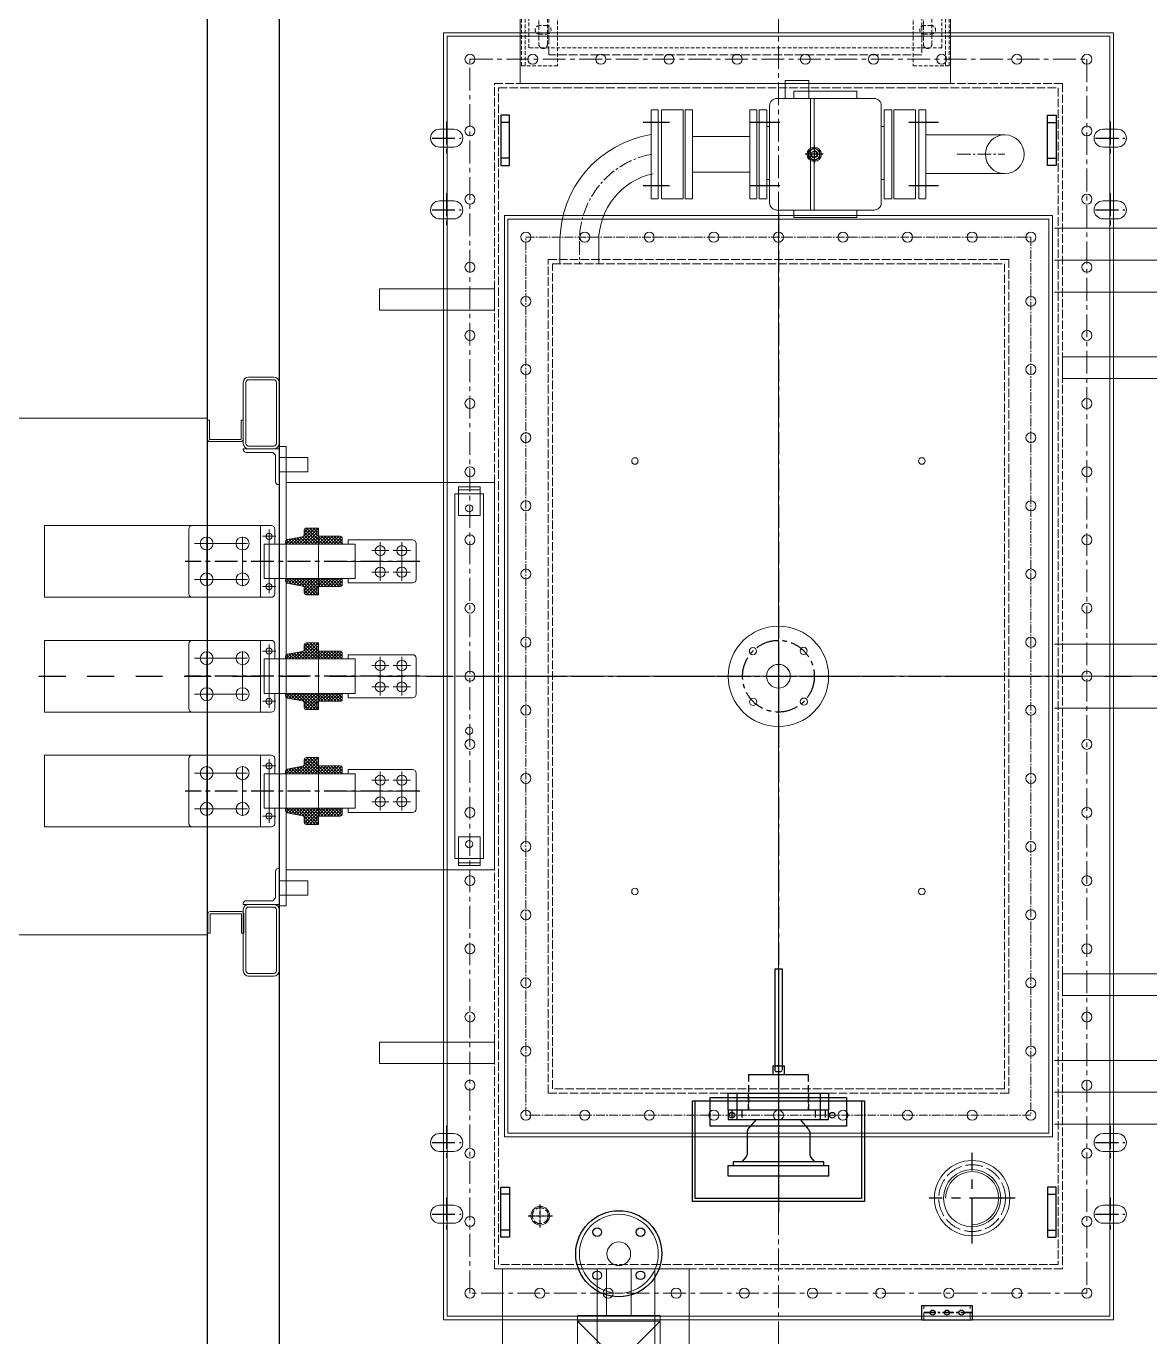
# Model space of a CAD drawing. Header units: millimetres. Extents: x 55614 to 110757, y -66981 to -47484.
# Drawn here: x 64874 to 66440, y -61032 to -59205 of the extents above; entities that cross this region are included whole.
import ezdxf

# ---------------------------------------------------------------- set-up
doc = ezdxf.new("R2010")
doc.units = ezdxf.units.MM
for name, pattern in [('1', [7.5, 5, -2.5]), ('ACAD_ISO02W100', [15, 12, -3]), ('CENTER', [50.8, 31.75, -6.35, 6.35, -6.35]), ('CENTER2', [28.574999, 19.049999, -3.175, 3.175, -3.175]), ('CENTER8', [6.35, 3.96875, -0.79375, 0.79375, -0.79375]), ('DASHED', [0.75, 0.5, -0.25]), ('F', [0.75, 0.5, -0.25]), ('GEN3A', [3.1, 2.5, -0.6]), ('HIDDEN', [9.525, 6.35, -3.175]), ('JIS_02_0.7', [1.35, 0.75, -0.6]), ('点画线', [18, 12, -2, 2, -2])]:
    doc.linetypes.add(name, pattern=pattern)
doc.layers.get('0').update_dxf_attribs({"lineweight": 15})
for name, color, linetype in [('00', 7, 'Continuous'), ('01', 7, 'Continuous'), ('02', 1, 'Continuous'), ('1', 2, 'Continuous'), ('11', 3, 'Continuous'), ('2', 4, 'CENTER'), ('3中心线层', 1, 'CENTER8'), ('CEN', 1, 'CENTER'), ('INTE_CENTER', 1, 'CENTER'), ('INTE_DASHED', 5, 'DASHED')]:
    doc.layers.add(name, color=color, linetype=linetype)
for name, color, linetype, lineweight in [('3A', 6, 'GEN3A', 18), ('3中心线', 1, 'CENTER', 20), ('DAS', 3, 'ACAD_ISO02W100', 18), ('DIM', 5, 'Continuous', 18), ('THICK', 7, 'Continuous', 0), ('中心线', 1, 'CENTER2', 18), ('中心线层', 1, '点画线', 18), ('粗实线', 7, 'Continuous', 30), ('粗点画线', 140, 'CENTER', 35), ('细虚线', 2, 'HIDDEN', 18)]:
    doc.layers.add(name, color=color, linetype=linetype, lineweight=lineweight)
doc.styles.add('仿宋', font='仿宋_GB2312.ttf', dxfattribs={"width": 0.8})
doc.dimstyles.new('12倍', dxfattribs={"dimscale": 21, "dimtxt": 3.5, "dimasz": 2.5, "dimexe": 1.5, "dimexo": 0, "dimgap": 1, "dimtad": 1, "dimtoh": 1, "dimdsep": 46, "dimtxsty": '仿宋', "dimcen": 2.5, "dimdle": 5, "dimclrd": 4, "dimclre": 4, "dimclrt": 3, "dimadec": 0, "dimazin": 0, "dimtfac": 1, "dimtmove": 0, "dimatfit": 3, "dimfxl": 1, "dimtolj": 1, "dimarcsym": 0})

# ---------------------------------------------------------------- blocks, each defined once
blk = doc.blocks.new('A$C3FFE6036')
for p, q in [((-4.6, 8), (-9.2, 0)), ((-9.2, 0), (-4.6, -8)), ((4.6, 8), (-4.6, 8)), ((9.2, 0), (4.6, 8)), ((4.6, -8), (9.2, 0)), ((-4.6, -8), (4.6, -8))]:
    blk.add_line(p, q)
for radius in [7.6, 4]:
    blk.add_circle((0, 0), radius)
at = {"layer": 'CEN'}
for p, q in [((-12.6, 0), (12.6, 0)), ((0, 12.6), (0, -12.6))]:
    blk.add_line(p, q, dxfattribs=at)
at = {"layer": 'DIM'}
blk.add_arc((0, 0), 5, 270, 180, dxfattribs=at)
blk = doc.blocks.new('A$C6BCB0FC9')
h = blk.add_hatch()
h.set_pattern_fill('ANSI37', color=21, angle=90)
h.set_pattern_definition([(135, (350.2675, -1100.8186), (-2.245064, -2.245064), []), (225, (350.2675, -1100.8186), (2.245064, -2.245064), [])])
h.paths.add_polyline_path([(88, 184), (88, 192, 0.414214), (85, 195), (58, 195), (56, 195), (53.8, 195), (53.8, 196, -0.182676), (53, 198), (53, 200.5, -0.414214), (54.5, 202, 0.414214), (55, 202.5), (55, 206.5), (38, 206.5, 0.414214), (35, 203.5), (35, 197.5, -0.359601), (32.6, 194.5), (11.4, 190.5, 0.359601), (9, 187.5), (9, 184)])
h.paths.add_polyline_path([(9, 136), (9, 132.5, 0.359601), (11.4, 129.5), (32.6, 125.5, -0.359601), (35, 122.5), (35, 116.5, 0.414214), (38, 113.5), (55, 113.5), (55, 117.5, 0.414214), (54.5, 118, -0.414214), (53, 119.5), (53, 122, -0.182676), (53.8, 124), (53.8, 125), (61.8, 125), (85, 125, 0.414214), (88, 128), (88, 136)])
h = blk.add_hatch()
h.set_pattern_fill('ANSI37', color=21, angle=90)
h.set_pattern_definition([(135, (350.2675, -1260.8186), (-2.245064, -2.245064), []), (225, (350.2675, -1260.8186), (2.245064, -2.245064), [])])
h.paths.add_polyline_path([(88, 24), (88, 32, 0.414214), (85, 35), (58, 35), (56, 35), (53.8, 35), (53.8, 36, -0.182676), (53, 38), (53, 40.5, -0.414214), (54.5, 42, 0.414214), (55, 42.5), (55, 46.5), (38, 46.5, 0.414214), (35, 43.5), (35, 37.5, -0.359601), (32.6, 34.5), (11.4, 30.5, 0.359601), (9, 27.5), (9, 24)])
h.paths.add_polyline_path([(9, -24), (9, -27.5, 0.359601), (11.4, -30.5), (32.6, -34.5, -0.359601), (35, -37.5), (35, -43.5, 0.414214), (38, -46.5), (55, -46.5), (55, -42.5, 0.414214), (54.5, -42, -0.414214), (53, -40.5), (53, -38, -0.182676), (53.8, -36), (53.8, -35), (61.8, -35), (85, -35, 0.414214), (88, -32), (88, -24)])
h = blk.add_hatch()
h.set_pattern_fill('ANSI37', color=21, angle=90)
h.set_pattern_definition([(135, (350.2675, -1420.8186), (-2.245064, -2.245064), []), (225, (350.2675, -1420.8186), (2.245064, -2.245064), [])])
h.paths.add_polyline_path([(88, -136), (88, -128, 0.414214), (85, -125), (58, -125), (56, -125), (53.8, -125), (53.8, -124, -0.182676), (53, -122), (53, -119.5, -0.414214), (54.5, -118, 0.414214), (55, -117.5), (55, -113.5), (38, -113.5, 0.414214), (35, -116.5), (35, -122.5, -0.359601), (32.6, -125.5), (11.4, -129.5, 0.359601), (9, -132.5), (9, -136)])
h.paths.add_polyline_path([(9, -184), (9, -187.5, 0.359601), (11.4, -190.5), (32.6, -194.5, -0.359601), (35, -197.5), (35, -203.5, 0.414214), (38, -206.5), (55, -206.5), (55, -202.5, 0.414214), (54.5, -202, -0.414214), (53, -200.5), (53, -198, -0.182676), (53.8, -196), (53.8, -195), (61.8, -195), (85, -195, 0.414214), (88, -192), (88, -184)])
at = {"color": 21}
for p, q in [((229, -897), (229, 897)), ((229, 897), (1163, 897)), ((1163, 897), (1163, -897)), ((234, -892), (234, 892)), ((234, 892), (1158, 892)), ((1158, 892), (1158, -892)), ((740.9, 649.7), (740.9, 805.3)), ((745.9, 649.7), (745.9, 805.3)), ((223.5, 762.5), (243.5, 762.5)), ((576, 702.5), (576, 752.5)), ((576, 752.5), (656, 752.5)), ((656, 752.5), (656, 702.5)), ((901.5, 754.5), (1011.5, 754.5)), ((1148.5, 762.5), (1168.5, 762.5)), ((243.5, 737.5), (223.5, 737.5)), ((1168.5, 737.5), (1148.5, 737.5)), ((656, 702.5), (576, 702.5)), ((901.5, 700.5), (1011.5, 700.5)), ((223.5, 662.5), (243.5, 662.5)), ((1148.5, 662.5), (1168.5, 662.5)), ((314, -642), (314, 642)), ((314, 642), (1078, 642)), ((1078, 642), (1078, -642)), ((243.5, 637.5), (223.5, 637.5)), ((319, -637), (319, 637)), ((319, 637), (1073, 637)), ((1073, 637), (1073, -637)), ((1081, 624.5), (1901, 624.5)), ((1168.5, 637.5), (1148.5, 637.5)), ((391.5, 606.2), (391.5, 575)), ((445.5, 606.2), (445.5, 575)), ((1901, 580), (1081, 580)), ((300, 540), (140, 540)), ((140, 540), (140, 510)), ((300, 510), (300, 540)), ((1081, 535.5), (1901, 535.5)), ((140, 510), (300, 510)), ((1092, 415), (1092, 445)), ((1092, 445), (1252, 445)), ((1252, 415), (1092, 415)), ((40, 305), (0, 305)), ((0, 305), (0, 285)), ((40, 285), (40, 305)), ((0, 285), (40, 285)), ((250, 264), (250, 224)), ((280, 264), (250, 264)), ((250, 260), (280, 260)), ((280, 224), (280, 264)), ((245, -254), (245, 254)), ((245, 254), (285, 254)), ((285, 254), (285, -254)), ((250, 224), (280, 224)), ((-126, 115), (-126, 205)), ((-126, 115), (-126, 205)), ((-11, 210), (-121, 210)), ((-11, 210), (-121, 210)), ((-14, 115.8), (-14, 204.3)), ((-6, 184), (-6, 205)), ((-6, 184), (-6, 205)), ((35, 197.5), (35, 203.5)), ((35, 197.5), (35, 203.5)), ((55, 206.5), (38, 206.5)), ((55, 206.5), (38, 206.5)), ((55, 205), (55, 206.5)), ((55, 202.5), (55, 206.5)), ((55, 113.5), (55, 206.5)), ((-44, 185), (-118, 185)), ((-101, 125.5), (-101, 194.5)), ((-51, 125.5), (-51, 194.5)), ((-4.8, 195), (-23.2, 195)), ((106, 184), (-21, 184)), ((-21, 136), (-21, 184)), ((106, 184), (-21, 184)), ((-21, 136), (-21, 184)), ((9, 184), (9, 187.5)), ((9, 184), (9, 187.5)), ((11.4, 190.5), (32.6, 194.5)), ((11.4, 190.5), (32.6, 194.5)), ((22, 184), (47, 184)), ((53, 198), (53, 200.5)), ((53.8, 195), (61.8, 195)), ((85, 195), (56, 195)), ((85, 195), (58, 195)), ((88, 184), (88, 192)), ((88, 184), (88, 192)), ((96, 184), (96, 190)), ((186, 190), (96, 190)), ((106, 136), (106, 184)), ((106, 136), (106, 184)), ((106, 136), (106, 184)), ((141, 163), (141, 187)), ((171, 163), (171, 187)), ((191, 135), (191, 185)), ((153, 175), (129, 175)), ((141, 148), (141, 172)), ((183, 175), (159, 175)), ((171, 148), (171, 172)), ((171, 160), (84.9, 160)), ((141, 133), (141, 157)), ((171, 133), (171, 157)), ((-44, 135), (-118, 135)), ((106, 136), (-21, 136)), ((106, 136), (-21, 136)), ((-6, 115), (-6, 136)), ((-6, 115), (-6, 136)), ((9, 136), (9, 132.5)), ((9, 136), (9, 132.5)), ((11.4, 129.5), (32.6, 125.5)), ((11.4, 129.5), (32.6, 125.5)), ((22, 136), (47, 136)), ((88, 136), (88, 128)), ((88, 136), (88, 128)), ((96, 136), (96, 130)), ((186, 130), (96, 130)), ((153, 145), (129, 145)), ((183, 145), (159, 145)), ((-11, 110), (-121, 110)), ((-11, 110), (-121, 110)), ((-4.8, 125), (-23.2, 125)), ((35, 116.5), (35, 122.5)), ((35, 122.5), (35, 116.5)), ((55, 113.5), (38, 113.5)), ((53, 122), (53, 119.5)), ((53.8, 125), (61.8, 125)), ((55, 117.5), (55, 113.5)), ((85, 125), (55.8, 125)), ((85, 125), (56, 125)), ((-126, -45), (-126, 45)), ((-126, -45), (-126, 45)), ((-11, 50), (-121, 50)), ((-11, 50), (-121, 50)), ((-14, -44.2), (-14, 44.3)), ((-6, 24), (-6, 45)), ((-6, 24), (-6, 45)), ((35, 37.5), (35, 43.5)), ((35, 37.5), (35, 43.5)), ((55, 46.5), (38, 46.5)), ((55, 46.5), (38, 46.5)), ((53, 38), (53, 40.5)), ((55, 45), (55, 46.5)), ((55, 42.5), (55, 46.5)), ((55, -46.5), (55, 46.5)), ((1081, 44.5), (1901, 44.5)), ((-44, 25), (-118, 25)), ((-101, -34.5), (-101, 34.5)), ((-51, -34.5), (-51, 34.5)), ((-4.8, 35), (-23.2, 35)), ((106, 24), (-21, 24)), ((-21, -24), (-21, 24)), ((106, 24), (-21, 24)), ((-21, -24), (-21, 24)), ((9, 24), (9, 27.5)), ((9, 24), (9, 27.5)), ((11.4, 30.5), (32.6, 34.5)), ((11.4, 30.5), (32.6, 34.5)), ((22, 24), (47, 24)), ((53.8, 35), (61.8, 35)), ((85, 35), (56, 35)), ((85, 35), (58, 35)), ((88, 24), (88, 32)), ((88, 24), (88, 32)), ((96, 24), (96, 30)), ((186, 30), (96, 30)), ((106, -24), (106, 24)), ((106, -24), (106, 24)), ((106, -24), (106, 24)), ((141, 3), (141, 27)), ((171, 3), (171, 27)), ((191, -25), (191, 25)), ((171, 0), (84.9, 0)), ((153, 15), (129, 15)), ((141, -12), (141, 12)), ((183, 15), (159, 15)), ((171, -12), (171, 12)), ((153, -15), (129, -15)), ((141, -27), (141, -3)), ((183, -15), (159, -15)), ((171, -27), (171, -3)), ((1901, 0), (1081, 0)), ((-44, -25), (-118, -25)), ((-4.8, -35), (-23.2, -35)), ((106, -24), (-21, -24)), ((106, -24), (-21, -24)), ((-6, -45), (-6, -24)), ((-6, -45), (-6, -24)), ((9, -24), (9, -27.5)), ((9, -24), (9, -27.5)), ((11.4, -30.5), (32.6, -34.5)), ((11.4, -30.5), (32.6, -34.5)), ((22, -24), (47, -24)), ((53.8, -35), (61.8, -35)), ((85, -35), (55.8, -35)), ((85, -35), (56, -35)), ((88, -24), (88, -32)), ((88, -24), (88, -32)), ((96, -24), (96, -30)), ((186, -30), (96, -30)), ((-11, -50), (-121, -50)), ((-11, -50), (-121, -50)), ((35, -43.5), (35, -37.5)), ((35, -37.5), (35, -43.5)), ((55, -46.5), (38, -46.5)), ((53, -38), (53, -40.5)), ((55, -42.5), (55, -46.5)), ((1081, -44.5), (1901, -44.5)), ((-126, -205), (-126, -115)), ((-126, -205), (-126, -115)), ((-11, -110), (-121, -110)), ((-11, -110), (-121, -110)), ((-101, -194.5), (-101, -125.5)), ((-51, -194.5), (-51, -125.5)), ((-4.8, -125), (-23.2, -125)), ((-14, -204.2), (-14, -115.7)), ((-6, -136), (-6, -115)), ((-6, -136), (-6, -115)), ((11.4, -129.5), (32.6, -125.5)), ((11.4, -129.5), (32.6, -125.5)), ((35, -122.5), (35, -116.5)), ((35, -122.5), (35, -116.5)), ((55, -113.5), (38, -113.5)), ((55, -113.5), (38, -113.5)), ((53, -122), (53, -119.5)), ((53.8, -125), (61.8, -125)), ((55, -115), (55, -113.5)), ((55, -117.5), (55, -113.5)), ((55, -206.5), (55, -113.5)), ((85, -125), (56, -125)), ((85, -125), (58, -125)), ((-44, -135), (-118, -135)), ((106, -136), (-21, -136)), ((-21, -184), (-21, -136)), ((106, -136), (-21, -136)), ((-21, -184), (-21, -136)), ((9, -136), (9, -132.5)), ((9, -136), (9, -132.5)), ((22, -136), (47, -136)), ((88, -136), (88, -128)), ((88, -136), (88, -128)), ((96, -136), (96, -130)), ((186, -130), (96, -130)), ((106, -184), (106, -136)), ((106, -184), (106, -136)), ((106, -184), (106, -136)), ((153, -145), (129, -145)), ((141, -157), (141, -133)), ((183, -145), (159, -145)), ((171, -157), (171, -133)), ((191, -185), (191, -135)), ((171, -160), (84.9, -160)), ((141, -172), (141, -148)), ((141, -187), (141, -163)), ((171, -172), (171, -148)), ((171, -187), (171, -163)), ((153, -175), (129, -175)), ((183, -175), (159, -175)), ((-44, -185), (-118, -185)), ((-4.8, -195), (-23.2, -195)), ((106, -184), (-21, -184)), ((106, -184), (-21, -184)), ((-6, -205), (-6, -184)), ((-6, -205), (-6, -184)), ((9, -184), (9, -187.5)), ((9, -184), (9, -187.5)), ((11.4, -190.5), (32.6, -194.5)), ((11.4, -190.5), (32.6, -194.5)), ((22, -184), (47, -184)), ((35, -203.5), (35, -197.5)), ((35, -197.5), (35, -203.5)), ((53, -198), (53, -200.5)), ((53.8, -195), (61.8, -195)), ((85, -195), (55.8, -195)), ((85, -195), (56, -195)), ((88, -184), (88, -192)), ((88, -184), (88, -192)), ((96, -184), (96, -190)), ((186, -190), (96, -190)), ((-11, -210), (-121, -210)), ((-11, -210), (-121, -210)), ((55, -206.5), (38, -206.5)), ((55, -202.5), (55, -206.5)), ((250, -264), (250, -224)), ((250, -224), (280, -224)), ((280, -224), (280, -264)), ((285, -254), (245, -254)), ((250, -260), (280, -260)), ((280, -264), (250, -264)), ((0, -285), (40, -285)), ((0, -305), (0, -285)), ((40, -285), (40, -305)), ((40, -305), (0, -305)), ((1092, -415), (1092, -445)), ((1252, -415), (1092, -415)), ((1092, -445), (1252, -445)), ((140, -540), (140, -510)), ((140, -510), (300, -510)), ((300, -510), (300, -540)), ((300, -540), (140, -540)), ((1081, -535.5), (1901, -535.5)), ((1901, -580), (1081, -580)), ((223.5, -637.5), (243.5, -637.5)), ((1073, -637), (319, -637)), ((1081, -624.5), (1901, -624.5)), ((1148.5, -637.5), (1168.5, -637.5)), ((1078, -642), (314, -642)), ((243.5, -662.5), (223.5, -662.5)), ((1168.5, -662.5), (1148.5, -662.5)), ((223.5, -737.5), (243.5, -737.5)), ((1148.5, -737.5), (1168.5, -737.5)), ((243.5, -762.5), (223.5, -762.5)), ((1168.5, -762.5), (1148.5, -762.5)), ((311.5, -1036), (311.5, -826)), ((311.5, -826), (571.5, -826)), ((443.5, -1076), (443.5, -826)), ((443.5, -826), (523.5, -826)), ((456.5, -826), (490.5, -826)), ((456.5, -891), (456.5, -826)), ((490.5, -826), (490.5, -891)), ((523.5, -826), (523.5, -1076)), ((571.5, -826), (571.5, -1036)), ((1158, -892), (234, -892)), ((416, -891), (531, -891)), ((416, -899), (416, -891)), ((490.5, -891), (456.5, -891)), ((531, -891), (531, -899)), ((1163, -897), (229, -897)), ((531, -899), (416, -899)), ((416, -899), (531, -899)), ((416, -1014), (416, -899)), ((416, -899), (531, -1014)), ((416, -1014), (531, -899)), ((531, -899), (531, -1014))]:
    blk.add_line(p, q, dxfattribs=at)
at = {"color": 21, "ltscale": 2}
for p, q in [((528.5, 789.5), (518.5, 789.5)), ((518.5, 789.5), (518.5, 665.5)), ((528.5, 665.5), (528.5, 789.5)), ((533, 789.5), (563, 789.5)), ((533, 665.5), (533, 789.5)), ((563, 789.5), (563, 665.5)), ((576, 789.5), (566, 789.5)), ((566, 789.5), (566, 665.5)), ((576, 665.5), (576, 789.5)), ((666, 789.5), (656, 789.5)), ((656, 789.5), (656, 665.5)), ((666, 665.5), (666, 789.5)), ((857, 789.5), (887, 789.5)), ((857, 665.5), (857, 789.5)), ((887, 789.5), (887, 665.5)), ((901.5, 789.5), (891.5, 789.5)), ((891.5, 789.5), (891.5, 665.5)), ((901.5, 665.5), (901.5, 789.5)), ((518.5, 665.5), (528.5, 665.5)), ((563, 665.5), (533, 665.5)), ((566, 665.5), (576, 665.5)), ((656, 665.5), (666, 665.5)), ((887, 665.5), (857, 665.5)), ((891.5, 665.5), (901.5, 665.5))]:
    blk.add_line(p, q, dxfattribs=at)
at = {"color": 21, "ltscale": 0.125}
for p, q in [((669, 665.5), (669, 789.5)), ((669, 789.5), (679.7, 789.5)), ((679.7, 665.5), (679.7, 789.5)), ((843.4, 665.5), (843.4, 789.5)), ((854, 789.5), (843.4, 789.5)), ((854, 665.5), (854, 789.5)), ((679.7, 766.1), (683.7, 766.1)), ((843.4, 766.1), (839.4, 766.1)), ((683.7, 692.4), (679.7, 692.4)), ((839.4, 692.4), (843.4, 692.4)), ((679.7, 665.5), (669, 665.5)), ((843.4, 665.5), (854, 665.5))]:
    blk.add_line(p, q, dxfattribs=at)
at = {"color": 21, "ltscale": 20}
blk.add_line((702, -605), (690, -605), dxfattribs=at)
at = {"color": 21, "lineweight": -2, "ltscale": 0.1}
for p, q in [((896, -897), (896, -877)), ((896, -877), (966, -877)), ((966, -877), (966, -897)), ((896, -897), (966, -897))]:
    blk.add_line(p, q, dxfattribs=at)
at = {"color": 21}
for points in [[(936, 826), (336, 826), (336, 1071), (936, 1071)], [(738.2, 805.3), (705.2, 805.3), (705.2, 830.3), (738.2, 830.3)], [(805.5, 805.3), (717.5, 805.3), (717.5, 815.5), (805.5, 815.5)], [(805.5, 649.7), (717.5, 649.7), (717.5, 639.5), (805.5, 639.5)]]:
    blk.add_lwpolyline(points, close=True, dxfattribs=at)
blk.add_lwpolyline([(829.4, 649.7), (693.7, 649.7, -0.414214), (683.7, 659.7), (683.7, 795.3, -0.414214), (693.7, 805.3), (829.4, 805.3, -0.414214), (839.4, 795.3), (839.4, 659.7, -0.414214)], format="xyb", close=True, dxfattribs=at)
blk.add_lwpolyline([(833.2, 727.4, 0, 0, 0), (810.1, 727.4, 10, 0, 0), (783.6, 727.4, 0, 0, 0)], format="xyseb", dxfattribs=at)
for centre, radius in [((266, 860), 7), ((353.5, 860), 7), ((448.5, 860), 7), ((543.5, 860), 7), ((638.5, 860), 7), ((733.5, 860), 7), ((828.5, 860), 7), ((923.5, 860), 7), ((1028.5, 860), 7), ((1126, 860), 7), ((266, 760), 7), ((1011.5, 727.5), 27), ((1126, 760), 7), ((745.9, 727.5), 10), ((266, 665), 7), ((1126, 665), 7), ((344, 612), 7), ((426, 612), 7), ((516, 612), 7), ((606, 612), 7), ((696, 612), 7), ((786, 612), 7), ((876, 612), 7), ((966, 612), 7), ((1048, 612), 7), ((266, 570), 7), ((1126, 570), 7), ((344, 522.5), 7), ((1048, 522.5), 7), ((266, 475), 7), ((1126, 475), 7), ((344, 427.5), 7), ((1048, 427.5), 7), ((266, 380), 7), ((1126, 380), 7), ((344, 332.5), 7), ((1048, 332.5), 7), ((496, 300), 4.57), ((896, 300), 4.57), ((266, 285), 7), ((1126, 285), 7), ((265, 234), 5), ((344, 237.5), 7), ((1048, 237.5), 7), ((-101, 185), 9), ((-51, 185), 9), ((-14, 195), 4.25), ((266, 190), 7), ((1126, 190), 7), ((141, 175), 7), ((171, 175), 7), ((141, 145), 7), ((171, 145), 7), ((344, 142.5), 7), ((1048, 142.5), 7), ((-101, 135), 9), ((-51, 135), 9), ((-14, 125), 4.25), ((266, 95), 7), ((1126, 95), 7), ((696, -0.2), 70), ((-14, 35), 4.25), ((344, 47.5), 7), ((660.5, 35), 5), ((731.2, 35.3), 5), ((1048, 47.5), 7), ((-101, 25), 9), ((-51, 25), 9), ((141, 15), 7), ((171, 15), 7), ((266, 0), 7), ((696, 0), 16.5), ((1126, 0), 7), ((-101, -25), 9), ((-51, -25), 9), ((141, -15), 7), ((171, -15), 7), ((-14, -35), 4.25), ((660.8, -35.7), 5), ((731.5, -35.4), 5), ((344, -47.5), 7), ((1048, -47.5), 7), ((265, -76), 5), ((266, -95), 7), ((1126, -95), 7), ((-101, -135), 9), ((-51, -135), 9), ((-14, -125), 4.25), ((141, -145), 7), ((171, -145), 7), ((344, -142.5), 7), ((1048, -142.5), 7), ((-101, -185), 9), ((-51, -185), 9), ((141, -175), 7), ((171, -175), 7), ((-14, -195), 4.25), ((266, -190), 7), ((1126, -190), 7), ((265, -234), 5), ((344, -237.5), 7), ((1048, -237.5), 7), ((266, -285), 7), ((1126, -285), 7), ((496, -300), 4.57), ((896, -300), 4.57), ((344, -332.5), 7), ((1048, -332.5), 7), ((266, -380), 7), ((1126, -380), 7), ((344, -427.5), 7), ((1048, -427.5), 7), ((266, -475), 7), ((1126, -475), 7), ((344, -522.5), 7), ((1048, -522.5), 7), ((696, -543), 1.5), ((266, -570), 7), ((1126, -570), 7), ((344, -612), 7), ((426, -612), 7), ((516, -612), 7), ((606, -612), 7), ((696, -612), 7), ((786, -612), 7), ((876, -612), 7), ((966, -612), 7), ((1048, -612), 7), ((266, -665), 7), ((1126, -665), 7), ((364, -752), 13), ((266, -760), 7), ((473.5, -805), 55), ((1126, -760), 7), ((473.5, -805), 16.5), ((266, -860), 7), ((363.5, -860), 7), ((458.5, -860), 7), ((553.5, -860), 7), ((648.5, -860), 7), ((743.5, -860), 7), ((838.5, -860), 7), ((933.5, -860), 7), ((1028.5, -860), 7), ((1126, -860), 7)]:
    blk.add_circle(centre, radius, dxfattribs=at)
at = {"color": 21, "ltscale": 2}
for radius in [52.5, 40]:
    blk.add_circle((966, -727.5), radius, dxfattribs=at)
at = {"color": 21, "lineweight": -2, "ltscale": 0.1}
for centre in [(911, -887), (931, -887), (951, -887)]:
    blk.add_circle(centre, 3.5, dxfattribs=at)
at = {"color": 21}
for centre, radius, start, end in [((223.5, 750), 12.5, 90, 270), ((243.5, 750), 12.5, 270, 90), ((542, 606.2), 150.5, 98.9833, 180), ((1148.5, 750), 12.5, 90, 270), ((1168.5, 750), 12.5, 270, 90), ((542, 606.2), 96.5, 102.4147, 180), ((223.5, 650), 12.5, 90, 270), ((243.5, 650), 12.5, 270, 90), ((1148.5, 650), 12.5, 90, 270), ((1168.5, 650), 12.5, 270, 90), ((-121, 205), 5, 90, 180), ((-121, 205), 5, 90, 180), ((-11, 205), 5, 0, 90), ((-11, 205), 5, 0, 90), ((38, 203.5), 3, 90, 180), ((54.5, 200.5), 1.5, 90, 180), ((54.5, 202.5), 0.5, 270, 0), ((12, 187.5), 3, 100.8855, 180), ((12, 187.5), 3, 100.8855, 180), ((32, 197.5), 3, 280.8855, 0), ((56, 198), 3, 180, 270), ((85, 192), 3, 0, 90), ((85, 192), 3, 0, 90), ((186, 185), 5, 0, 90), ((12, 132.5), 3, 180, 259.1145), ((12, 132.5), 3, 180, 259.1145), ((85, 128), 3, 270, 0), ((85, 128), 3, 270, 0), ((186, 135), 5, 270, 0), ((-121, 115), 5, 180, 270), ((-121, 115), 5, 180, 270), ((-11, 115), 5, 270, 0), ((-11, 115), 5, 270, 0), ((32, 122.5), 3, 0, 79.1145), ((38, 116.5), 3, 180, 270), ((56, 122), 3, 90, 180), ((54.5, 119.5), 1.5, 180, 270), ((54.5, 117.5), 0.5, 0, 90), ((-121, 45), 5, 90, 180), ((-121, 45), 5, 90, 180), ((-11, 45), 5, 0, 90), ((-11, 45), 5, 0, 90), ((32, 37.5), 3, 280.8855, 0), ((38, 43.5), 3, 90, 180), ((54.5, 40.5), 1.5, 90, 180), ((56, 38), 3, 180, 270), ((54.5, 42.5), 0.5, 270, 0), ((12, 27.5), 3, 100.8855, 180), ((12, 27.5), 3, 100.8855, 180), ((85, 32), 3, 0, 90), ((85, 32), 3, 0, 90), ((186, 25), 5, 0, 90), ((12, -27.5), 3, 180, 259.1145), ((12, -27.5), 3, 180, 259.1145), ((32, -37.5), 3, 0, 79.1145), ((56, -38), 3, 90, 180), ((85, -32), 3, 270, 0), ((85, -32), 3, 270, 0), ((186, -25), 5, 270, 0), ((-121, -45), 5, 180, 270), ((-121, -45), 5, 180, 270), ((-11, -45), 5, 270, 0), ((-11, -45), 5, 270, 0), ((38, -43.5), 3, 180, 270), ((54.5, -40.5), 1.5, 180, 270), ((54.5, -42.5), 0.5, 0, 90), ((-121, -115), 5, 90, 180), ((-121, -115), 5, 90, 180), ((-11, -115), 5, 0, 90), ((-11, -115), 5, 0, 90), ((32, -122.5), 3, 280.8855, 0), ((38, -116.5), 3, 90, 180), ((54.5, -119.5), 1.5, 90, 180), ((56, -122), 3, 180, 270), ((54.5, -117.5), 0.5, 270, 0), ((85, -128), 3, 0, 90), ((85, -128), 3, 0, 90), ((12, -132.5), 3, 100.8855, 180), ((12, -132.5), 3, 100.8855, 180), ((186, -135), 5, 0, 90), ((12, -187.5), 3, 180, 259.1145), ((12, -187.5), 3, 180, 259.1145), ((32, -197.5), 3, 0, 79.1145), ((56, -198), 3, 90, 180), ((54.5, -200.5), 1.5, 180, 270), ((85, -192), 3, 270, 0), ((85, -192), 3, 270, 0), ((186, -185), 5, 270, 0), ((-121, -205), 5, 180, 270), ((-121, -205), 5, 180, 270), ((-11, -205), 5, 270, 0), ((-11, -205), 5, 270, 0), ((38, -203.5), 3, 180, 270), ((54.5, -202.5), 0.5, 0, 90), ((223.5, -650), 12.5, 90, 270), ((243.5, -650), 12.5, 270, 90), ((1148.5, -650), 12.5, 90, 270), ((1168.5, -650), 12.5, 270, 90), ((223.5, -750), 12.5, 90, 270), ((243.5, -750), 12.5, 270, 90), ((1148.5, -750), 12.5, 90, 270), ((1168.5, -750), 12.5, 270, 90)]:
    blk.add_arc(centre, radius, start, end, dxfattribs=at)
at = {"layer": '00', "color": 21}
blk.add_circle((473.5, -805), 60, dxfattribs=at)
at = {"layer": '01', "color": 21}
for p, q in [((321, 782), (309, 782)), ((309, 782), (309, 712)), ((321, 772), (309, 772)), ((321, 712), (321, 782)), ((1071, 712), (1071, 782)), ((1071, 782), (1083, 782)), ((1071, 772), (1083, 772)), ((1083, 782), (1083, 712)), ((321, 722), (309, 722)), ((1071, 722), (1083, 722)), ((309, 712), (321, 712)), ((1083, 712), (1071, 712)), ((309, -782), (309, -712)), ((309, -712), (321, -712)), ((321, -712), (321, -782)), ((1071, -712), (1071, -782)), ((1083, -712), (1071, -712)), ((1083, -782), (1083, -712)), ((321, -722), (309, -722)), ((1071, -722), (1083, -722)), ((321, -772), (309, -772)), ((321, -782), (309, -782)), ((1071, -772), (1083, -772)), ((1071, -782), (1083, -782))]:
    blk.add_line(p, q, dxfattribs=at)
at = {"layer": '02', "color": 21}
for p, q in [((626, -605), (626, -618)), ((766, -605), (626, -605)), ((626, -618), (766, -618)), ((653.5, -632), (665.4, -618)), ((738.5, -632), (726.6, -618)), ((766, -618), (766, -605)), ((652.3, -635.3), (652.3, -667.2)), ((739.7, -635.3), (739.7, -667.2)), ((645.5, -676.7), (651.1, -670.5)), ((746.6, -676.7), (741, -670.5)), ((626, -697), (626, -682.2)), ((626, -682.2), (766, -682.2)), ((632.9, -676.7), (632.9, -682.2)), ((759.2, -676.7), (632.9, -676.7)), ((632.9, -682.2), (759.2, -682.2)), ((759.2, -682.2), (759.2, -676.7)), ((766, -682.2), (766, -697)), ((766, -697), (626, -697))]:
    blk.add_line(p, q, dxfattribs=at)
for centre, start, end in [((657.3, -635.3), 139.7137, 180), ((734.7, -635.3), 0, 40.2863), ((647.3, -667.2), 318.1455, 0), ((744.7, -667.2), 180, 221.8545)]:
    blk.add_arc(centre, 5, start, end, dxfattribs=at)
at = {"layer": '1', "color": 21}
for centre in [(443.5, -774.9), (503.6, -774.9), (443.5, -835.1), (503.6, -835.1)]:
    blk.add_circle(centre, 6, dxfattribs=at)
at = {"layer": '11', "color": 21}
for p, q in [((576, -592), (816, -592)), ((576, -732), (576, -592)), ((580, -728), (580, -592)), ((601, -627), (601, -587)), ((601, -587), (791, -587)), ((791, -587), (791, -627)), ((812, -592), (812, -728)), ((816, -592), (816, -732)), ((791, -627), (601, -627)), ((812, -728), (580, -728)), ((816, -732), (576, -732))]:
    blk.add_line(p, q, dxfattribs=at)
for centre in [(631, -612), (771, -612)]:
    blk.add_circle(centre, 4, dxfattribs=at)
at = {"layer": '3A', "color": 21, "linetype": '1'}
for p, q in [((343, 851), (343, 951)), ((929, 851), (929, 951))]:
    blk.add_line(p, q, dxfattribs=at)
for points in [[(388, 851), (338, 851), (338, 951), (388, 951)], [(884, 851), (934, 851), (934, 951), (884, 951)], [(924, 876), (348, 876), (348, 926), (924, 926)]]:
    blk.add_lwpolyline(points, close=True, dxfattribs=at)
for points in [[(374, 881), (374, 921, 1), (362, 921), (362, 881, 1)], [(910, 881), (910, 921, 1), (898, 921), (898, 881, 1)], [(373, 907), (363, 907, 1), (363, 895), (373, 895, 1)], [(909, 907), (899, 907, 1), (899, 895), (909, 895, 1)]]:
    blk.add_lwpolyline(points, format="xyb", close=True, dxfattribs=at)
at = {"layer": '3中心线', "color": 21}
for p, q in [((696, 929.3), (696, -949.3)), ((266, -860), (266, 860)), ((266, 860), (1126, 860)), ((1126, 860), (1126, -860)), ((195.4, 0), (1196.6, 0)), ((1126, -860), (266, -860))]:
    blk.add_line(p, q, dxfattribs=at)
at = {"layer": '3中心线层', "color": 21}
for p, q in [((364, -768.3), (364, -735.7)), ((347.1, -752), (380.9, -752))]:
    blk.add_line(p, q, dxfattribs=at)
at = {"layer": 'CEN', "color": 21}
for p, q in [((233.5, 773.1), (233.5, 726.9)), ((1158.5, 773.1), (1158.5, 726.9)), ((213.1, 750), (253.9, 750)), ((1138.1, 750), (1178.9, 750)), ((233.5, 673.1), (233.5, 626.9)), ((1158.5, 673.1), (1158.5, 626.9)), ((213.1, 650), (253.9, 650)), ((696, 645.2), (696, -645.2)), ((1138.1, 650), (1178.9, 650)), ((196, 160), (-131, 160)), ((196, 160), (-131, 160)), ((696, 147.5), (696, -147.5)), ((196, 0), (-131, 0)), ((196, 0), (-131, 0)), ((319, 0), (1073, 0)), ((575, 0), (817, 0)), ((196, -160), (-131, -160)), ((196, -160), (-131, -160)), ((233.5, -626.9), (233.5, -673.1)), ((1158.5, -626.9), (1158.5, -673.1)), ((213.1, -650), (253.9, -650)), ((1138.1, -650), (1178.9, -650)), ((233.5, -726.9), (233.5, -773.1)), ((1158.5, -726.9), (1158.5, -773.1)), ((213.1, -750), (253.9, -750)), ((1138.1, -750), (1178.9, -750))]:
    blk.add_line(p, q, dxfattribs=at)
at = {"layer": 'CEN', "color": 21, "ltscale": 2}
for p, q in [((544, 771.7), (507.4, 771.7)), ((698.1, 771.7), (656.5, 771.7)), ((919.3, 771.7), (877.7, 771.7)), ((544, 683.3), (507.4, 683.3)), ((698.1, 683.3), (656.5, 683.3)), ((919.3, 683.3), (877.7, 683.3)), ((966, -790.6), (966, -664.4)), ((1026, -727.5), (906, -727.5))]:
    blk.add_line(p, q, dxfattribs=at)
at = {"layer": 'CEN', "color": 21}
blk.add_circle((696, 0), 50, dxfattribs=at)
at = {"layer": 'DAS', "color": 21}
for p, q in [((300, -826), (300, 826)), ((300, 826), (1092, 826)), ((1092, 826), (1092, -826)), ((306, -820), (306, 820)), ((306, 820), (1086, 820)), ((1086, 820), (1086, -820)), ((375, -581), (375, 581)), ((375, 581), (1017, 581)), ((381, -575), (381, 575)), ((381, 575), (1011, 575)), ((1011, 575), (1011, -575)), ((1017, 581), (1017, -581)), ((1017, -581), (375, -581)), ((1011, -575), (381, -575)), ((1086, -820), (306, -820)), ((1092, -826), (300, -826))]:
    blk.add_line(p, q, dxfattribs=at)
blk.add_lwpolyline([(896, 866), (376, 866), (376, 1046), (896, 1046)], close=True, dxfattribs=at)
at = {"layer": 'DAS', "color": 21, "ltscale": 2}
blk.add_circle((966, -727.5), 46.5, dxfattribs=at)
at = {"layer": 'DAS', "color": 21}
blk.add_circle((364, -752), 11, dxfattribs=at)
at = {"layer": 'DIM', "color": 21, "ltscale": 2}
blk.add_arc((966, -727.5), 37, 270, 180, dxfattribs=at)
at = {"layer": 'INTE_CENTER', "color": 21, "ltscale": 20}
for p, q in [((696, -408), (696, -747)), ((688, -543), (704, -543)), ((638, -581), (638, -618)), ((754, -581), (754, -618))]:
    blk.add_line(p, q, dxfattribs=at)
at = {"layer": 'INTE_DASHED', "color": 21}
for p, q in [((691, -408), (691, -549)), ((691, -408), (701, -408)), ((701, -408), (701, -549)), ((688, -543), (688, -555)), ((704, -543), (704, -555)), ((654.5, -555), (737.5, -555)), ((693, -551), (699, -551))]:
    blk.add_line(p, q, dxfattribs=at)
at = {"layer": 'INTE_DASHED', "color": 21, "ltscale": 20}
for p, q in [((654.5, -555), (654.5, -605)), ((737.5, -555), (737.5, -605)), ((654, -581), (654, -605)), ((738, -581), (738, -605)), ((631, -605), (631, -618)), ((645, -605), (645, -618)), ((747, -605), (747, -618)), ((761, -605), (761, -618))]:
    blk.add_line(p, q, dxfattribs=at)
at = {"layer": 'INTE_DASHED', "color": 21}
for centre, start, end in [((693, -549), 180, 270), ((699, -549), 270, 0)]:
    blk.add_arc(centre, 2, start, end, dxfattribs=at)
at = {"layer": 'THICK', "color": 21}
for p, q in [((0, 320), (0, -320)), ((10, 320), (0, 320)), ((10, -320), (10, 320)), ((10, 270), (10, -270)), ((300, 270), (10, 270)), ((300, -270), (300, 270)), ((10, -270), (300, -270)), ((0, -320), (10, -320))]:
    blk.add_line(p, q, dxfattribs=at)
at = {"layer": '中心线', "color": 21}
for p, q in [((945, 727.5), (1011.5, 727.5)), ((418.5, 606.2), (418.5, 575))]:
    blk.add_line(p, q, dxfattribs=at)
blk.add_arc((542, 606.2), 123.5, 100.9693, 180, dxfattribs=at)
at = {"layer": '中心线层', "color": 21}
for p, q in [((344, -612), (344, 612)), ((344, 612), (1048, 612)), ((1048, 612), (1048, -612)), ((1048, -612), (344, -612))]:
    blk.add_line(p, q, dxfattribs=at)
at = {"layer": '粗实线', "color": 21}
for p, q in [((626, -605), (626, -581)), ((626, -581), (766, -581)), ((766, -581), (766, -605)), ((766, -605), (626, -605))]:
    blk.add_line(p, q, dxfattribs=at)
at = {"layer": '粗点画线', "color": 21, "ltscale": 0.5}
blk.add_line((966, -887), (896, -887), dxfattribs=at)
at = {"layer": '细虚线', "color": 21, "linetype": 'F', "ltscale": 20}
for p, q in [((898.5, -897), (898.5, -877)), ((963.5, -897), (963.5, -877))]:
    blk.add_line(p, q, dxfattribs=at)
at = {"layer": 'DIM', "color": 21, "rotation": 270}
blk.add_blockref('A$C3FFE6036', (745.9, 727.5), dxfattribs=at)

msp = doc.modelspace()

# ---------------------------------------------------------------- linework, layer by layer
at = {"color": 4}
for points in [[(65226.628, -59701.439), (65226.628, -59786.439, -0.41421356), (65219.128, -59793.939), (65184.128, -59793.939, -0.41421356), (65176.628, -59786.439), (65176.628, -59701.439, -0.41421356), (65184.128, -59693.939), (65219.128, -59693.939, -0.41421356)], [(65222.878, -59701.439), (65222.878, -59786.439, -0.41421356), (65219.128, -59790.189), (65184.128, -59790.189, -0.41421356), (65180.378, -59786.439), (65180.378, -59701.439, -0.41421356), (65184.128, -59697.689), (65219.128, -59697.689, -0.41421356)], [(65226.628, -60521.44), (65226.628, -60436.44, 0.41421356), (65219.128, -60428.94), (65184.128, -60428.94, 0.41421356), (65176.628, -60436.44), (65176.628, -60521.44, 0.41421356), (65184.128, -60528.94), (65219.128, -60528.94, 0.41421356)], [(65222.878, -60521.44), (65222.878, -60436.44, 0.41421356), (65219.128, -60432.69), (65184.128, -60432.69, 0.41421356), (65180.378, -60436.44), (65180.378, -60521.44, 0.41421356), (65184.128, -60525.19), (65219.128, -60525.19, 0.41421356)]]:
    msp.add_lwpolyline(points, format="xyb", close=True, dxfattribs=at)
at = {"color": 5}
for points in [[(64772.228, -60470.939), (65126.648, -60471.439), (65126.648, -59751.439), (64772.228, -59750.939)], [(65126.648, -60471.439), (64777.648, -60471.439), (64777.648, -59751.439), (65126.648, -59751.439)]]:
    msp.add_lwpolyline(points, close=True, dxfattribs=at)
for points in [[(65176.628, -59780.939, -0.41421356), (65173.628, -59783.939), (65129.628, -59783.939, -0.41421356), (65126.628, -59780.939), (65126.628, -59753.939), (65129.628, -59753.939), (65129.628, -59780.939), (65173.628, -59780.939), (65173.628, -59753.939), (65176.628, -59753.939)], [(65177.328, -60441.94, 0.41421356), (65174.328, -60438.94), (65130.328, -60438.94, 0.41421356), (65127.328, -60441.94), (65127.328, -60468.94), (65130.328, -60468.94), (65130.328, -60441.94), (65174.328, -60441.94), (65174.328, -60468.94), (65177.328, -60468.94)]]:
    msp.add_lwpolyline(points, format="xyb", close=True, dxfattribs=at)
at = {"color": 1}
for points in [[(65176.628, -59793.939), (65176.628, -59794.939, 0.41421356), (65180.628, -59798.939), (65217.628, -59798.939), (65221.628, -59802.939), (65221.628, -59839.939, 0.41421356), (65225.628, -59843.939), (65226.628, -59843.939), (65226.628, -59793.939)], [(65176.628, -60428.94), (65176.628, -60427.94, -0.41421356), (65180.628, -60423.94), (65217.628, -60423.94), (65221.628, -60419.94), (65221.628, -60382.94, -0.41421356), (65225.628, -60378.94), (65226.628, -60378.94), (65226.628, -60428.94)]]:
    msp.add_lwpolyline(points, format="xyb", close=True, dxfattribs=at)
for points in [[(64899.328, -60000.949), (65200.628, -60000.949), (65200.628, -59900.949), (64899.328, -59900.949)], [(64899.328, -60160.949), (65200.628, -60160.949), (65200.628, -60060.949), (64899.328, -60060.949)], [(64899.328, -60320.949), (65200.628, -60320.949), (65200.628, -60220.949), (64899.328, -60220.949)]]:
    msp.add_lwpolyline(points, close=True)
at = {"layer": '2', "color": 1, "linetype": 'JIS_02_0.7', "ltscale": 50}
msp.add_line((62529.217, -60110.951), (68897.673, -60110.951), dxfattribs=at)
at = {"layer": 'THICK', "lineweight": -3}
msp.add_lwpolyline([(65126.628, -58994.951), (65226.628, -58994.951), (65226.628, -61226.951), (65126.628, -61226.951)], close=True, dxfattribs=at)
at = {"layer": 'THICK', "color": 112, "lineweight": -3}
for points, knots in [([(65858.45, -59134.111), (65891.608, -59125.38), (65924.94, -59116.601), (65992.147, -59100.853), (66026.024, -59093.884), (66068.118, -59087.643), (66075.985, -59086.579), (66091.747, -59084.675), (66099.633, -59083.834), (66123.304, -59081.625), (66139.101, -59080.57), (66186.518, -59078.488), (66218.165, -59078.546), (66281.433, -59080.667), (66313.055, -59082.73), (66363.827, -59086.962), (66383.013, -59088.774), (66418.302, -59092.322), (66434.413, -59094.025), (66463.944, -59097.196), (66477.372, -59098.656), (66499.982, -59101.092), (66509.178, -59102.074), (66527.57, -59104.023), (66536.763, -59104.989), (66564.335, -59107.868), (66582.706, -59109.762), (66637.789, -59115.411), (66674.469, -59119.133), (66784.39, -59130.503), (66857.511, -59138.356), (66950.364, -59149.852), (66970.237, -59152.402), (67029.822, -59160.369), (67069.501, -59166.106), (67125.919, -59175.086), (67142.696, -59177.861), (67172.698, -59183.029), (67185.927, -59185.379), (67207.654, -59189.367), (67216.153, -59190.96), (67233.126, -59194.195), (67241.604, -59195.836), (67267.012, -59200.802), (67283.919, -59204.169), (67334.57, -59214.221), (67368.246, -59220.853), (67417.535, -59229.602), (67433.16, -59232.235), (67461.306, -59236.617), (67473.825, -59238.438), (67495.184, -59241.276), (67504.025, -59242.37), (67521.736, -59244.407), (67530.605, -59245.349), (67557.242, -59247.957), (67575.043, -59249.404), (67628.534, -59252.943), (67664.313, -59254.233), (67714.812, -59254.826), (67729.529, -59254.849), (67759.003, -59254.678), (67773.757, -59254.484), (67818.08, -59253.71), (67847.712, -59252.934), (67884.51, -59252.086), (67891.574, -59251.929), (67904.015, -59251.669), (67909.391, -59251.564), (67920.122, -59251.361), (67925.48, -59251.263), (67941.528, -59250.957), (67952.192, -59250.738), (67984.063, -59249.873), (68005.148, -59249.019), (68033.595, -59246.904), (68041.145, -59246.249), (68052.51, -59245.091), (68056.347, -59244.67), (68064.012, -59243.764), (68067.846, -59243.279), (68079.358, -59241.736), (68087.043, -59240.59), (68110.139, -59236.881), (68125.589, -59234.043), (68150.792, -59229.188), (68160.498, -59227.263), (68170.24, -59225.332)], [0, 0, 0, 0, 102.22199483, 102.22199483, 204.44398966, 204.44398966, 227.85502247, 227.85502247, 251.26605528, 251.26605528, 298.08812091, 298.08812091, 391.73225216, 391.73225216, 485.37638341, 485.37638341, 542.35911197, 542.35911197, 590.35240715, 590.35240715, 630.48196964, 630.48196964, 658.04083439, 658.04083439, 685.59969914, 685.59969914, 740.71742865, 740.71742865, 850.95288765, 850.95288765, 1071.42380567, 1071.42380567, 1131.50281227, 1131.50281227, 1251.66082548, 1251.66082548, 1302.54517707, 1302.54517707, 1342.7043283, 1342.7043283, 1368.52401288, 1368.52401288, 1394.34369745, 1394.34369745, 1445.9830666, 1445.9830666, 1549.26180489, 1549.26180489, 1597.21411189, 1597.21411189, 1635.61805282, 1635.61805282, 1662.69954177, 1662.69954177, 1689.78103072, 1689.78103072, 1743.94400861, 1743.94400861, 1852.26996441, 1852.26996441, 1896.7936971, 1896.7936971, 1941.31742979, 1941.31742979, 2030.36489517, 2030.36489517, 2051.49676445, 2051.49676445, 2067.54696927, 2067.54696927, 2083.59717408, 2083.59717408, 2115.69758371, 2115.69758371, 2179.89840298, 2179.89840298, 2203.21311564, 2203.21311564, 2215.14000368, 2215.14000368, 2227.06689171, 2227.06689171, 2250.92066777, 2250.92066777, 2298.6282199, 2298.6282199, 2328.36590087, 2328.36590087, 2328.36590087, 2328.36590087]), ([(65868.635, -59172.792), (65901.407, -59164.163), (65934.008, -59155.582), (65999.029, -59140.303), (66031.447, -59133.606), (66070.991, -59127.639), (66078.133, -59126.648), (66097.21, -59124.262), (66109.179, -59123.037), (66133.196, -59121.071), (66145.242, -59120.331), (66181.483, -59118.764), (66205.784, -59118.591), (66273.807, -59119.98), (66317.784, -59123.014), (66393.197, -59129.859), (66424.522, -59133.179), (66467.515, -59137.818), (66479.13, -59139.079), (66505.753, -59141.941), (66520.746, -59143.528), (66550.7, -59146.665), (66565.663, -59148.215), (66610.513, -59152.833), (66640.359, -59155.868), (66729.736, -59165.025), (66789.108, -59171.2), (66871.706, -59180.593), (66895.11, -59183.345), (66965.225, -59191.952), (67011.838, -59198.157), (67075.331, -59207.596), (67092.321, -59210.219), (67125.571, -59215.566), (67141.831, -59218.281), (67171.098, -59223.366), (67184.109, -59225.698), (67214.237, -59231.274), (67231.375, -59234.582), (67265.709, -59241.321), (67282.902, -59244.752), (67334.592, -59254.994), (67369.199, -59261.756), (67418.024, -59270.247), (67432.052, -59272.567), (67458.39, -59276.619), (67470.69, -59278.388), (67494.556, -59281.528), (67506.106, -59282.914), (67529.223, -59285.434), (67540.794, -59286.57), (67575.528, -59289.62), (67598.716, -59291.18), (67639.36, -59293.179), (67656.814, -59293.8), (67686.846, -59294.501), (67699.431, -59294.682), (67724.572, -59294.842), (67737.125, -59294.822), (67774.737, -59294.542), (67799.75, -59294.062), (67836.305, -59293.238), (67847.883, -59292.959), (67868.353, -59292.471), (67877.248, -59292.261), (67891.9, -59291.933), (67897.661, -59291.808), (67907.925, -59291.6), (67912.431, -59291.513), (67921.463, -59291.344), (67925.985, -59291.26), (67939.57, -59291.003), (67948.651, -59290.821), (67975.956, -59290.143), (67994.242, -59289.517), (68021.25, -59287.936), (68029.933, -59287.328), (68045.832, -59285.979), (68053.047, -59285.278), (68064.024, -59284.05), (68067.782, -59283.601), (68075.276, -59282.648), (68079.016, -59282.145), (68090.21, -59280.567), (68097.643, -59279.421), (68119.856, -59275.77), (68134.553, -59273.055), (68158.816, -59268.375), (68168.434, -59266.469), (68178.018, -59264.569)], [0, 0, 0, 0, 101.0301131, 101.0301131, 202.0602262, 202.0602262, 224.33374349, 224.33374349, 261.5506334, 261.5506334, 298.76752332, 298.76752332, 373.20130314, 373.20130314, 506.13175982, 506.13175982, 600.00690515, 600.00690515, 634.72402535, 634.72402535, 679.53791731, 679.53791731, 724.35180927, 724.35180927, 813.9795932, 813.9795932, 993.23516104, 993.23516104, 1064.24863879, 1064.24863879, 1206.27559429, 1206.27559429, 1258.23961228, 1258.23961228, 1308.06799149, 1308.06799149, 1348.008542, 1348.008542, 1400.61833044, 1400.61833044, 1453.22811888, 1453.22811888, 1558.44769577, 1558.44769577, 1600.70626644, 1600.70626644, 1637.55272511, 1637.55272511, 1671.99114737, 1671.99114737, 1706.42956963, 1706.42956963, 1775.30641414, 1775.30641414, 1827.13354367, 1827.13354367, 1864.53047894, 1864.53047894, 1901.9274142, 1901.9274142, 1976.72128474, 1976.72128474, 2011.43446787, 2011.43446787, 2038.13729979, 2038.13729979, 2055.44242773, 2055.44242773, 2068.98256988, 2068.98256988, 2082.52271203, 2082.52271203, 2109.60299633, 2109.60299633, 2163.76356493, 2163.76356493, 2189.37283219, 2189.37283219, 2210.61828196, 2210.61828196, 2221.67971182, 2221.67971182, 2232.74114169, 2232.74114169, 2254.86400141, 2254.86400141, 2299.10972087, 2299.10972087, 2328.36590087, 2328.36590087, 2328.36590087, 2328.36590087])]:
    msp.add_open_spline(points, degree=3, knots=knots, dxfattribs=at)

# ---------------------------------------------------------------- block references
at = {"layer": 'THICK', "lineweight": -3}
msp.add_blockref('A$C6BCB0FC9', (65226.628, -60110.951), dxfattribs=at)

# ---------------------------------------------------------------- leaders
msp.add_leader([(63293.08, -60834.247), (63949.081, -62047.429), (64978.995, -62047.429)], dimstyle='12倍', dxfattribs=at)

doc.saveas('drawing.dxf')
